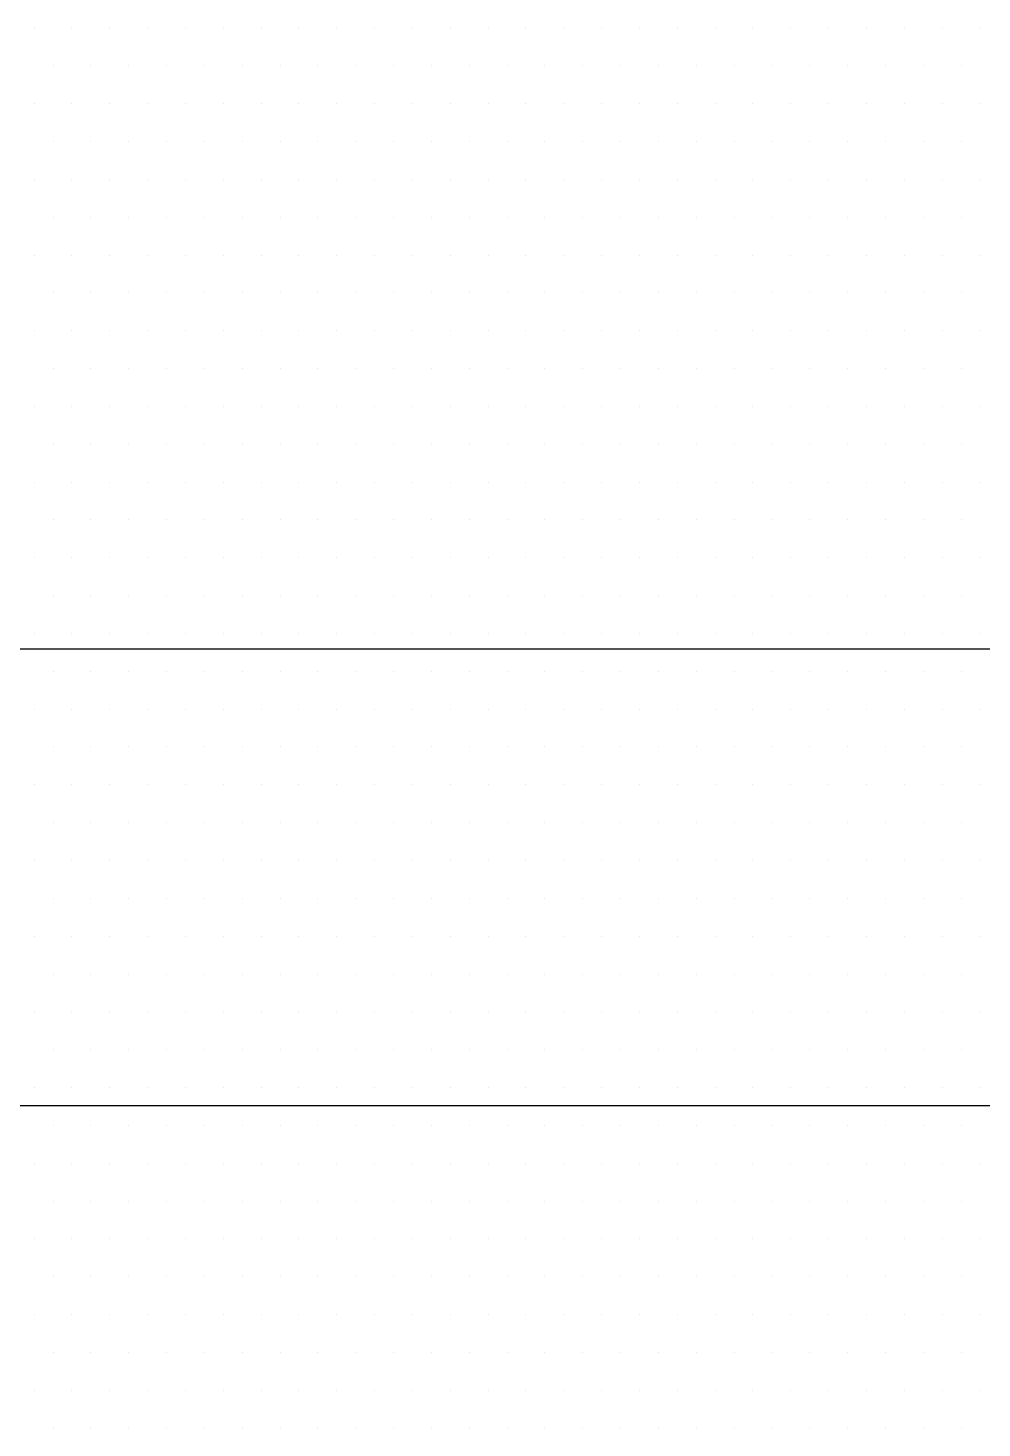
# Model space of a CAD drawing. Header units: millimetres. Extents: x 43168.9 to 43194.6, y -25545.1 to -25543.4.
# Drawn here: x 43180.0426 to 43180.1226, y -25544.1693 to -25544.0518 of the extents above; entities that cross this region are included whole.
import ezdxf

# ---------------------------------------------------------------- set-up
doc = ezdxf.new("R2010")
doc.units = ezdxf.units.MM
doc.header["$LTSCALE"] = 200
doc.linetypes.add('DASHDOT2', pattern=[0.5, 0.25, -0.125, 0, -0.125])
for name, color, linetype in [('aks_sgh', 5, 'DASHDOT2'), ('olcudis_sgh', 185, 'Continuous'), ('tarama-zemin_sgh', 197, 'Continuous')]:
    doc.layers.add(name, color=color, linetype=linetype)

msp = doc.modelspace()

# ---------------------------------------------------------------- linework, layer by layer
at = {"layer": 'aks_sgh'}
msp.add_line((43180.52688, -25544.10392), (43179.72488, -25544.10392), dxfattribs=at)
at = {"layer": 'olcudis_sgh'}
msp.add_line((43180.21113, -25544.14224), (43180.04063, -25544.14224), dxfattribs=at)
at = {"layer": 'tarama-zemin_sgh'}
for p, q in [((43180.0431, -25544.0518), (43180.0431, -25544.0518)), ((43180.04627, -25544.0518), (43180.04627, -25544.0518)), ((43180.04945, -25544.0518), (43180.04945, -25544.0518)), ((43180.05262, -25544.0518), (43180.05262, -25544.0518)), ((43180.0558, -25544.0518), (43180.0558, -25544.0518)), ((43180.05897, -25544.0518), (43180.05897, -25544.0518)), ((43180.06215, -25544.0518), (43180.06215, -25544.0518)), ((43180.06532, -25544.0518), (43180.06532, -25544.0518)), ((43180.0685, -25544.0518), (43180.0685, -25544.0518)), ((43180.07167, -25544.0518), (43180.07167, -25544.0518)), ((43180.07485, -25544.0518), (43180.07485, -25544.0518)), ((43180.07802, -25544.0518), (43180.07802, -25544.0518)), ((43180.0812, -25544.0518), (43180.0812, -25544.0518)), ((43180.08437, -25544.0518), (43180.08437, -25544.0518)), ((43180.08755, -25544.0518), (43180.08755, -25544.0518)), ((43180.09072, -25544.0518), (43180.09072, -25544.0518)), ((43180.0939, -25544.0518), (43180.0939, -25544.0518)), ((43180.09707, -25544.0518), (43180.09707, -25544.0518)), ((43180.10025, -25544.0518), (43180.10025, -25544.0518)), ((43180.10342, -25544.0518), (43180.10342, -25544.0518)), ((43180.1066, -25544.0518), (43180.1066, -25544.0518)), ((43180.10977, -25544.0518), (43180.10977, -25544.0518)), ((43180.11295, -25544.0518), (43180.11295, -25544.0518)), ((43180.11612, -25544.0518), (43180.11612, -25544.0518)), ((43180.1193, -25544.0518), (43180.1193, -25544.0518)), ((43180.12247, -25544.0518), (43180.12247, -25544.0518)), ((43180.04469, -25544.05498), (43180.04469, -25544.05498)), ((43180.04786, -25544.05498), (43180.04786, -25544.05498)), ((43180.05104, -25544.05498), (43180.05104, -25544.05498)), ((43180.05421, -25544.05498), (43180.05421, -25544.05498)), ((43180.05739, -25544.05498), (43180.05739, -25544.05498)), ((43180.06056, -25544.05498), (43180.06056, -25544.05498)), ((43180.06374, -25544.05498), (43180.06374, -25544.05498)), ((43180.06691, -25544.05498), (43180.06691, -25544.05498)), ((43180.07009, -25544.05498), (43180.07009, -25544.05498)), ((43180.07326, -25544.05498), (43180.07326, -25544.05498)), ((43180.07644, -25544.05498), (43180.07644, -25544.05498)), ((43180.07961, -25544.05498), (43180.07961, -25544.05498)), ((43180.08279, -25544.05498), (43180.08279, -25544.05498)), ((43180.08596, -25544.05498), (43180.08596, -25544.05498)), ((43180.08914, -25544.05498), (43180.08914, -25544.05498)), ((43180.09231, -25544.05498), (43180.09231, -25544.05498)), ((43180.09549, -25544.05498), (43180.09549, -25544.05498)), ((43180.09866, -25544.05498), (43180.09866, -25544.05498)), ((43180.10184, -25544.05498), (43180.10184, -25544.05498)), ((43180.10501, -25544.05498), (43180.10501, -25544.05498)), ((43180.10819, -25544.05498), (43180.10819, -25544.05498)), ((43180.11136, -25544.05498), (43180.11136, -25544.05498)), ((43180.11454, -25544.05498), (43180.11454, -25544.05498)), ((43180.11771, -25544.05498), (43180.11771, -25544.05498)), ((43180.12089, -25544.05498), (43180.12089, -25544.05498)), ((43180.0431, -25544.05815), (43180.0431, -25544.05815)), ((43180.04627, -25544.05815), (43180.04627, -25544.05815)), ((43180.04945, -25544.05815), (43180.04945, -25544.05815)), ((43180.05262, -25544.05815), (43180.05262, -25544.05815)), ((43180.0558, -25544.05815), (43180.0558, -25544.05815)), ((43180.05897, -25544.05815), (43180.05897, -25544.05815)), ((43180.06215, -25544.05815), (43180.06215, -25544.05815)), ((43180.06532, -25544.05815), (43180.06532, -25544.05815)), ((43180.0685, -25544.05815), (43180.0685, -25544.05815)), ((43180.07167, -25544.05815), (43180.07167, -25544.05815)), ((43180.07485, -25544.05815), (43180.07485, -25544.05815)), ((43180.07802, -25544.05815), (43180.07802, -25544.05815)), ((43180.0812, -25544.05815), (43180.0812, -25544.05815)), ((43180.08437, -25544.05815), (43180.08437, -25544.05815)), ((43180.08755, -25544.05815), (43180.08755, -25544.05815)), ((43180.09072, -25544.05815), (43180.09072, -25544.05815)), ((43180.0939, -25544.05815), (43180.0939, -25544.05815)), ((43180.09707, -25544.05815), (43180.09707, -25544.05815)), ((43180.10025, -25544.05815), (43180.10025, -25544.05815)), ((43180.10342, -25544.05815), (43180.10342, -25544.05815)), ((43180.1066, -25544.05815), (43180.1066, -25544.05815)), ((43180.10977, -25544.05815), (43180.10977, -25544.05815)), ((43180.11295, -25544.05815), (43180.11295, -25544.05815)), ((43180.11612, -25544.05815), (43180.11612, -25544.05815)), ((43180.1193, -25544.05815), (43180.1193, -25544.05815)), ((43180.12247, -25544.05815), (43180.12247, -25544.05815)), ((43180.04469, -25544.06133), (43180.04469, -25544.06133)), ((43180.04786, -25544.06133), (43180.04786, -25544.06133)), ((43180.05104, -25544.06133), (43180.05104, -25544.06133)), ((43180.05421, -25544.06133), (43180.05421, -25544.06133)), ((43180.05739, -25544.06133), (43180.05739, -25544.06133)), ((43180.06056, -25544.06133), (43180.06056, -25544.06133)), ((43180.06374, -25544.06133), (43180.06374, -25544.06133)), ((43180.06691, -25544.06133), (43180.06691, -25544.06133)), ((43180.07009, -25544.06133), (43180.07009, -25544.06133)), ((43180.07326, -25544.06133), (43180.07326, -25544.06133)), ((43180.07644, -25544.06133), (43180.07644, -25544.06133)), ((43180.07961, -25544.06133), (43180.07961, -25544.06133)), ((43180.08279, -25544.06133), (43180.08279, -25544.06133)), ((43180.08596, -25544.06133), (43180.08596, -25544.06133)), ((43180.08914, -25544.06133), (43180.08914, -25544.06133)), ((43180.09231, -25544.06133), (43180.09231, -25544.06133)), ((43180.09549, -25544.06133), (43180.09549, -25544.06133)), ((43180.09866, -25544.06133), (43180.09866, -25544.06133)), ((43180.10184, -25544.06133), (43180.10184, -25544.06133)), ((43180.10501, -25544.06133), (43180.10501, -25544.06133)), ((43180.10819, -25544.06133), (43180.10819, -25544.06133)), ((43180.11136, -25544.06133), (43180.11136, -25544.06133)), ((43180.11454, -25544.06133), (43180.11454, -25544.06133)), ((43180.11771, -25544.06133), (43180.11771, -25544.06133)), ((43180.12089, -25544.06133), (43180.12089, -25544.06133)), ((43180.0431, -25544.0645), (43180.0431, -25544.0645)), ((43180.04627, -25544.0645), (43180.04627, -25544.0645)), ((43180.04945, -25544.0645), (43180.04945, -25544.0645)), ((43180.05262, -25544.0645), (43180.05262, -25544.0645)), ((43180.0558, -25544.0645), (43180.0558, -25544.0645)), ((43180.05897, -25544.0645), (43180.05897, -25544.0645)), ((43180.06215, -25544.0645), (43180.06215, -25544.0645)), ((43180.06532, -25544.0645), (43180.06532, -25544.0645)), ((43180.0685, -25544.0645), (43180.0685, -25544.0645)), ((43180.07167, -25544.0645), (43180.07167, -25544.0645)), ((43180.07485, -25544.0645), (43180.07485, -25544.0645)), ((43180.07802, -25544.0645), (43180.07802, -25544.0645)), ((43180.0812, -25544.0645), (43180.0812, -25544.0645)), ((43180.08437, -25544.0645), (43180.08437, -25544.0645)), ((43180.08755, -25544.0645), (43180.08755, -25544.0645)), ((43180.09072, -25544.0645), (43180.09072, -25544.0645)), ((43180.0939, -25544.0645), (43180.0939, -25544.0645)), ((43180.09707, -25544.0645), (43180.09707, -25544.0645)), ((43180.10025, -25544.0645), (43180.10025, -25544.0645)), ((43180.10342, -25544.0645), (43180.10342, -25544.0645)), ((43180.1066, -25544.0645), (43180.1066, -25544.0645)), ((43180.10977, -25544.0645), (43180.10977, -25544.0645)), ((43180.11295, -25544.0645), (43180.11295, -25544.0645)), ((43180.11612, -25544.0645), (43180.11612, -25544.0645)), ((43180.1193, -25544.0645), (43180.1193, -25544.0645)), ((43180.12247, -25544.0645), (43180.12247, -25544.0645)), ((43180.04469, -25544.06768), (43180.04469, -25544.06768)), ((43180.04786, -25544.06768), (43180.04786, -25544.06768)), ((43180.05104, -25544.06768), (43180.05104, -25544.06768)), ((43180.05421, -25544.06768), (43180.05421, -25544.06768)), ((43180.05739, -25544.06768), (43180.05739, -25544.06768)), ((43180.06056, -25544.06768), (43180.06056, -25544.06768)), ((43180.06374, -25544.06768), (43180.06374, -25544.06768)), ((43180.06691, -25544.06768), (43180.06691, -25544.06768)), ((43180.07009, -25544.06768), (43180.07009, -25544.06768)), ((43180.07326, -25544.06768), (43180.07326, -25544.06768)), ((43180.07644, -25544.06768), (43180.07644, -25544.06768)), ((43180.07961, -25544.06768), (43180.07961, -25544.06768)), ((43180.08279, -25544.06768), (43180.08279, -25544.06768)), ((43180.08596, -25544.06768), (43180.08596, -25544.06768)), ((43180.08914, -25544.06768), (43180.08914, -25544.06768)), ((43180.09231, -25544.06768), (43180.09231, -25544.06768)), ((43180.09549, -25544.06768), (43180.09549, -25544.06768)), ((43180.09866, -25544.06768), (43180.09866, -25544.06768)), ((43180.10184, -25544.06768), (43180.10184, -25544.06768)), ((43180.10501, -25544.06768), (43180.10501, -25544.06768)), ((43180.10819, -25544.06768), (43180.10819, -25544.06768)), ((43180.11136, -25544.06768), (43180.11136, -25544.06768)), ((43180.11454, -25544.06768), (43180.11454, -25544.06768)), ((43180.11771, -25544.06768), (43180.11771, -25544.06768)), ((43180.12089, -25544.06768), (43180.12089, -25544.06768)), ((43180.0431, -25544.07085), (43180.0431, -25544.07085)), ((43180.04627, -25544.07085), (43180.04627, -25544.07085)), ((43180.04945, -25544.07085), (43180.04945, -25544.07085)), ((43180.05262, -25544.07085), (43180.05262, -25544.07085)), ((43180.0558, -25544.07085), (43180.0558, -25544.07085)), ((43180.05897, -25544.07085), (43180.05897, -25544.07085)), ((43180.06215, -25544.07085), (43180.06215, -25544.07085)), ((43180.06532, -25544.07085), (43180.06532, -25544.07085)), ((43180.0685, -25544.07085), (43180.0685, -25544.07085)), ((43180.07167, -25544.07085), (43180.07167, -25544.07085)), ((43180.07485, -25544.07085), (43180.07485, -25544.07085)), ((43180.07802, -25544.07085), (43180.07802, -25544.07085)), ((43180.0812, -25544.07085), (43180.0812, -25544.07085)), ((43180.08437, -25544.07085), (43180.08437, -25544.07085)), ((43180.08755, -25544.07085), (43180.08755, -25544.07085)), ((43180.09072, -25544.07085), (43180.09072, -25544.07085)), ((43180.0939, -25544.07085), (43180.0939, -25544.07085)), ((43180.09707, -25544.07085), (43180.09707, -25544.07085)), ((43180.10025, -25544.07085), (43180.10025, -25544.07085)), ((43180.10342, -25544.07085), (43180.10342, -25544.07085)), ((43180.1066, -25544.07085), (43180.1066, -25544.07085)), ((43180.10977, -25544.07085), (43180.10977, -25544.07085)), ((43180.11295, -25544.07085), (43180.11295, -25544.07085)), ((43180.11612, -25544.07085), (43180.11612, -25544.07085)), ((43180.1193, -25544.07085), (43180.1193, -25544.07085)), ((43180.12247, -25544.07085), (43180.12247, -25544.07085)), ((43180.04469, -25544.07403), (43180.04469, -25544.07403)), ((43180.04786, -25544.07403), (43180.04786, -25544.07403)), ((43180.05104, -25544.07403), (43180.05104, -25544.07403)), ((43180.05421, -25544.07403), (43180.05421, -25544.07403)), ((43180.05739, -25544.07403), (43180.05739, -25544.07403)), ((43180.06056, -25544.07403), (43180.06056, -25544.07403)), ((43180.06374, -25544.07403), (43180.06374, -25544.07403)), ((43180.06691, -25544.07403), (43180.06691, -25544.07403)), ((43180.07009, -25544.07403), (43180.07009, -25544.07403)), ((43180.07326, -25544.07403), (43180.07326, -25544.07403)), ((43180.07644, -25544.07403), (43180.07644, -25544.07403)), ((43180.07961, -25544.07403), (43180.07961, -25544.07403)), ((43180.08279, -25544.07403), (43180.08279, -25544.07403)), ((43180.08596, -25544.07403), (43180.08596, -25544.07403)), ((43180.08914, -25544.07403), (43180.08914, -25544.07403)), ((43180.09231, -25544.07403), (43180.09231, -25544.07403)), ((43180.09549, -25544.07403), (43180.09549, -25544.07403)), ((43180.09866, -25544.07403), (43180.09866, -25544.07403)), ((43180.10184, -25544.07403), (43180.10184, -25544.07403)), ((43180.10501, -25544.07403), (43180.10501, -25544.07403)), ((43180.10819, -25544.07403), (43180.10819, -25544.07403)), ((43180.11136, -25544.07403), (43180.11136, -25544.07403)), ((43180.11454, -25544.07403), (43180.11454, -25544.07403)), ((43180.11771, -25544.07403), (43180.11771, -25544.07403)), ((43180.12089, -25544.07403), (43180.12089, -25544.07403)), ((43180.0431, -25544.0772), (43180.0431, -25544.0772)), ((43180.04627, -25544.0772), (43180.04627, -25544.0772)), ((43180.04945, -25544.0772), (43180.04945, -25544.0772)), ((43180.05262, -25544.0772), (43180.05262, -25544.0772)), ((43180.0558, -25544.0772), (43180.0558, -25544.0772)), ((43180.05897, -25544.0772), (43180.05897, -25544.0772)), ((43180.06215, -25544.0772), (43180.06215, -25544.0772)), ((43180.06532, -25544.0772), (43180.06532, -25544.0772)), ((43180.0685, -25544.0772), (43180.0685, -25544.0772)), ((43180.07167, -25544.0772), (43180.07167, -25544.0772)), ((43180.07485, -25544.0772), (43180.07485, -25544.0772)), ((43180.07802, -25544.0772), (43180.07802, -25544.0772)), ((43180.0812, -25544.0772), (43180.0812, -25544.0772)), ((43180.08437, -25544.0772), (43180.08437, -25544.0772)), ((43180.08755, -25544.0772), (43180.08755, -25544.0772)), ((43180.09072, -25544.0772), (43180.09072, -25544.0772)), ((43180.0939, -25544.0772), (43180.0939, -25544.0772)), ((43180.09707, -25544.0772), (43180.09707, -25544.0772)), ((43180.10025, -25544.0772), (43180.10025, -25544.0772)), ((43180.10342, -25544.0772), (43180.10342, -25544.0772)), ((43180.1066, -25544.0772), (43180.1066, -25544.0772)), ((43180.10977, -25544.0772), (43180.10977, -25544.0772)), ((43180.11295, -25544.0772), (43180.11295, -25544.0772)), ((43180.11612, -25544.0772), (43180.11612, -25544.0772)), ((43180.1193, -25544.0772), (43180.1193, -25544.0772)), ((43180.12247, -25544.0772), (43180.12247, -25544.0772)), ((43180.04469, -25544.08038), (43180.04469, -25544.08038)), ((43180.04786, -25544.08038), (43180.04786, -25544.08038)), ((43180.05104, -25544.08038), (43180.05104, -25544.08038)), ((43180.05421, -25544.08038), (43180.05421, -25544.08038)), ((43180.05739, -25544.08038), (43180.05739, -25544.08038)), ((43180.06056, -25544.08038), (43180.06056, -25544.08038)), ((43180.06374, -25544.08038), (43180.06374, -25544.08038)), ((43180.06691, -25544.08038), (43180.06691, -25544.08038)), ((43180.07009, -25544.08038), (43180.07009, -25544.08038)), ((43180.07326, -25544.08038), (43180.07326, -25544.08038)), ((43180.07644, -25544.08038), (43180.07644, -25544.08038)), ((43180.07961, -25544.08038), (43180.07961, -25544.08038)), ((43180.08279, -25544.08038), (43180.08279, -25544.08038)), ((43180.08596, -25544.08038), (43180.08596, -25544.08038)), ((43180.08914, -25544.08038), (43180.08914, -25544.08038)), ((43180.09231, -25544.08038), (43180.09231, -25544.08038)), ((43180.09549, -25544.08038), (43180.09549, -25544.08038)), ((43180.09866, -25544.08038), (43180.09866, -25544.08038)), ((43180.10184, -25544.08038), (43180.10184, -25544.08038)), ((43180.10501, -25544.08038), (43180.10501, -25544.08038)), ((43180.10819, -25544.08038), (43180.10819, -25544.08038)), ((43180.11136, -25544.08038), (43180.11136, -25544.08038)), ((43180.11454, -25544.08038), (43180.11454, -25544.08038)), ((43180.11771, -25544.08038), (43180.11771, -25544.08038)), ((43180.12089, -25544.08038), (43180.12089, -25544.08038)), ((43180.0431, -25544.08355), (43180.0431, -25544.08355)), ((43180.04627, -25544.08355), (43180.04627, -25544.08355)), ((43180.04945, -25544.08355), (43180.04945, -25544.08355)), ((43180.05262, -25544.08355), (43180.05262, -25544.08355)), ((43180.0558, -25544.08355), (43180.0558, -25544.08355)), ((43180.05897, -25544.08355), (43180.05897, -25544.08355)), ((43180.06215, -25544.08355), (43180.06215, -25544.08355)), ((43180.06532, -25544.08355), (43180.06532, -25544.08355)), ((43180.0685, -25544.08355), (43180.0685, -25544.08355)), ((43180.07167, -25544.08355), (43180.07167, -25544.08355)), ((43180.07485, -25544.08355), (43180.07485, -25544.08355)), ((43180.07802, -25544.08355), (43180.07802, -25544.08355)), ((43180.0812, -25544.08355), (43180.0812, -25544.08355)), ((43180.08437, -25544.08355), (43180.08437, -25544.08355)), ((43180.08755, -25544.08355), (43180.08755, -25544.08355)), ((43180.09072, -25544.08355), (43180.09072, -25544.08355)), ((43180.0939, -25544.08355), (43180.0939, -25544.08355)), ((43180.09707, -25544.08355), (43180.09707, -25544.08355)), ((43180.10025, -25544.08355), (43180.10025, -25544.08355)), ((43180.10342, -25544.08355), (43180.10342, -25544.08355)), ((43180.1066, -25544.08355), (43180.1066, -25544.08355)), ((43180.10977, -25544.08355), (43180.10977, -25544.08355)), ((43180.11295, -25544.08355), (43180.11295, -25544.08355)), ((43180.11612, -25544.08355), (43180.11612, -25544.08355)), ((43180.1193, -25544.08355), (43180.1193, -25544.08355)), ((43180.12247, -25544.08355), (43180.12247, -25544.08355)), ((43180.04469, -25544.08673), (43180.04469, -25544.08673)), ((43180.04786, -25544.08673), (43180.04786, -25544.08673)), ((43180.05104, -25544.08673), (43180.05104, -25544.08673)), ((43180.05421, -25544.08673), (43180.05421, -25544.08673)), ((43180.05739, -25544.08673), (43180.05739, -25544.08673)), ((43180.06056, -25544.08673), (43180.06056, -25544.08673)), ((43180.06374, -25544.08673), (43180.06374, -25544.08673)), ((43180.06691, -25544.08673), (43180.06691, -25544.08673)), ((43180.07009, -25544.08673), (43180.07009, -25544.08673)), ((43180.07326, -25544.08673), (43180.07326, -25544.08673)), ((43180.07644, -25544.08673), (43180.07644, -25544.08673)), ((43180.07961, -25544.08673), (43180.07961, -25544.08673)), ((43180.08279, -25544.08673), (43180.08279, -25544.08673)), ((43180.08596, -25544.08673), (43180.08596, -25544.08673)), ((43180.08914, -25544.08673), (43180.08914, -25544.08673)), ((43180.09231, -25544.08673), (43180.09231, -25544.08673)), ((43180.09549, -25544.08673), (43180.09549, -25544.08673)), ((43180.09866, -25544.08673), (43180.09866, -25544.08673)), ((43180.10184, -25544.08673), (43180.10184, -25544.08673)), ((43180.10501, -25544.08673), (43180.10501, -25544.08673)), ((43180.10819, -25544.08673), (43180.10819, -25544.08673)), ((43180.11136, -25544.08673), (43180.11136, -25544.08673)), ((43180.11454, -25544.08673), (43180.11454, -25544.08673)), ((43180.11771, -25544.08673), (43180.11771, -25544.08673)), ((43180.12089, -25544.08673), (43180.12089, -25544.08673)), ((43180.0431, -25544.0899), (43180.0431, -25544.0899)), ((43180.04627, -25544.0899), (43180.04627, -25544.0899)), ((43180.04945, -25544.0899), (43180.04945, -25544.0899)), ((43180.05262, -25544.0899), (43180.05262, -25544.0899)), ((43180.0558, -25544.0899), (43180.0558, -25544.0899)), ((43180.05897, -25544.0899), (43180.05897, -25544.0899)), ((43180.06215, -25544.0899), (43180.06215, -25544.0899)), ((43180.06532, -25544.0899), (43180.06532, -25544.0899)), ((43180.0685, -25544.0899), (43180.0685, -25544.0899)), ((43180.07167, -25544.0899), (43180.07167, -25544.0899)), ((43180.07485, -25544.0899), (43180.07485, -25544.0899)), ((43180.07802, -25544.0899), (43180.07802, -25544.0899)), ((43180.0812, -25544.0899), (43180.0812, -25544.0899)), ((43180.08437, -25544.0899), (43180.08437, -25544.0899)), ((43180.08755, -25544.0899), (43180.08755, -25544.0899)), ((43180.09072, -25544.0899), (43180.09072, -25544.0899)), ((43180.0939, -25544.0899), (43180.0939, -25544.0899)), ((43180.09707, -25544.0899), (43180.09707, -25544.0899)), ((43180.10025, -25544.0899), (43180.10025, -25544.0899)), ((43180.10342, -25544.0899), (43180.10342, -25544.0899)), ((43180.1066, -25544.0899), (43180.1066, -25544.0899)), ((43180.10977, -25544.0899), (43180.10977, -25544.0899)), ((43180.11295, -25544.0899), (43180.11295, -25544.0899)), ((43180.11612, -25544.0899), (43180.11612, -25544.0899)), ((43180.1193, -25544.0899), (43180.1193, -25544.0899)), ((43180.12247, -25544.0899), (43180.12247, -25544.0899)), ((43180.04469, -25544.09308), (43180.04469, -25544.09308)), ((43180.04786, -25544.09308), (43180.04786, -25544.09308)), ((43180.05104, -25544.09308), (43180.05104, -25544.09308)), ((43180.05421, -25544.09308), (43180.05421, -25544.09308)), ((43180.05739, -25544.09308), (43180.05739, -25544.09308)), ((43180.06056, -25544.09308), (43180.06056, -25544.09308)), ((43180.06374, -25544.09308), (43180.06374, -25544.09308)), ((43180.06691, -25544.09308), (43180.06691, -25544.09308)), ((43180.07009, -25544.09308), (43180.07009, -25544.09308)), ((43180.07326, -25544.09308), (43180.07326, -25544.09308)), ((43180.07644, -25544.09308), (43180.07644, -25544.09308)), ((43180.07961, -25544.09308), (43180.07961, -25544.09308)), ((43180.08279, -25544.09308), (43180.08279, -25544.09308)), ((43180.08596, -25544.09308), (43180.08596, -25544.09308)), ((43180.08914, -25544.09308), (43180.08914, -25544.09308)), ((43180.09231, -25544.09308), (43180.09231, -25544.09308)), ((43180.09549, -25544.09308), (43180.09549, -25544.09308)), ((43180.09866, -25544.09308), (43180.09866, -25544.09308)), ((43180.10184, -25544.09308), (43180.10184, -25544.09308)), ((43180.10501, -25544.09308), (43180.10501, -25544.09308)), ((43180.10819, -25544.09308), (43180.10819, -25544.09308)), ((43180.11136, -25544.09308), (43180.11136, -25544.09308)), ((43180.11454, -25544.09308), (43180.11454, -25544.09308)), ((43180.11771, -25544.09308), (43180.11771, -25544.09308)), ((43180.12089, -25544.09308), (43180.12089, -25544.09308)), ((43180.0431, -25544.09625), (43180.0431, -25544.09625)), ((43180.04627, -25544.09625), (43180.04627, -25544.09625)), ((43180.04945, -25544.09625), (43180.04945, -25544.09625)), ((43180.05262, -25544.09625), (43180.05262, -25544.09625)), ((43180.0558, -25544.09625), (43180.0558, -25544.09625)), ((43180.05897, -25544.09625), (43180.05897, -25544.09625)), ((43180.06215, -25544.09625), (43180.06215, -25544.09625)), ((43180.06532, -25544.09625), (43180.06532, -25544.09625)), ((43180.0685, -25544.09625), (43180.0685, -25544.09625)), ((43180.07167, -25544.09625), (43180.07167, -25544.09625)), ((43180.07485, -25544.09625), (43180.07485, -25544.09625)), ((43180.07802, -25544.09625), (43180.07802, -25544.09625)), ((43180.0812, -25544.09625), (43180.0812, -25544.09625)), ((43180.08437, -25544.09625), (43180.08437, -25544.09625)), ((43180.08755, -25544.09625), (43180.08755, -25544.09625)), ((43180.09072, -25544.09625), (43180.09072, -25544.09625)), ((43180.0939, -25544.09625), (43180.0939, -25544.09625)), ((43180.09707, -25544.09625), (43180.09707, -25544.09625)), ((43180.10025, -25544.09625), (43180.10025, -25544.09625)), ((43180.10342, -25544.09625), (43180.10342, -25544.09625)), ((43180.1066, -25544.09625), (43180.1066, -25544.09625)), ((43180.10977, -25544.09625), (43180.10977, -25544.09625)), ((43180.11295, -25544.09625), (43180.11295, -25544.09625)), ((43180.11612, -25544.09625), (43180.11612, -25544.09625)), ((43180.1193, -25544.09625), (43180.1193, -25544.09625)), ((43180.12247, -25544.09625), (43180.12247, -25544.09625)), ((43180.04469, -25544.09943), (43180.04469, -25544.09943)), ((43180.04786, -25544.09943), (43180.04786, -25544.09943)), ((43180.05104, -25544.09943), (43180.05104, -25544.09943)), ((43180.05421, -25544.09943), (43180.05421, -25544.09943)), ((43180.05739, -25544.09943), (43180.05739, -25544.09943)), ((43180.06056, -25544.09943), (43180.06056, -25544.09943)), ((43180.06374, -25544.09943), (43180.06374, -25544.09943)), ((43180.06691, -25544.09943), (43180.06691, -25544.09943)), ((43180.07009, -25544.09943), (43180.07009, -25544.09943)), ((43180.07326, -25544.09943), (43180.07326, -25544.09943)), ((43180.07644, -25544.09943), (43180.07644, -25544.09943)), ((43180.07961, -25544.09943), (43180.07961, -25544.09943)), ((43180.08279, -25544.09943), (43180.08279, -25544.09943)), ((43180.08596, -25544.09943), (43180.08596, -25544.09943)), ((43180.08914, -25544.09943), (43180.08914, -25544.09943)), ((43180.09231, -25544.09943), (43180.09231, -25544.09943)), ((43180.09549, -25544.09943), (43180.09549, -25544.09943)), ((43180.09866, -25544.09943), (43180.09866, -25544.09943)), ((43180.10184, -25544.09943), (43180.10184, -25544.09943)), ((43180.10501, -25544.09943), (43180.10501, -25544.09943)), ((43180.10819, -25544.09943), (43180.10819, -25544.09943)), ((43180.11136, -25544.09943), (43180.11136, -25544.09943)), ((43180.11454, -25544.09943), (43180.11454, -25544.09943)), ((43180.11771, -25544.09943), (43180.11771, -25544.09943)), ((43180.12089, -25544.09943), (43180.12089, -25544.09943)), ((43180.0431, -25544.1026), (43180.0431, -25544.1026)), ((43180.04627, -25544.1026), (43180.04627, -25544.1026)), ((43180.04945, -25544.1026), (43180.04945, -25544.1026)), ((43180.05262, -25544.1026), (43180.05262, -25544.1026)), ((43180.0558, -25544.1026), (43180.0558, -25544.1026)), ((43180.05897, -25544.1026), (43180.05897, -25544.1026)), ((43180.06215, -25544.1026), (43180.06215, -25544.1026)), ((43180.06532, -25544.1026), (43180.06532, -25544.1026)), ((43180.0685, -25544.1026), (43180.0685, -25544.1026)), ((43180.07167, -25544.1026), (43180.07167, -25544.1026)), ((43180.07485, -25544.1026), (43180.07485, -25544.1026)), ((43180.07802, -25544.1026), (43180.07802, -25544.1026)), ((43180.0812, -25544.1026), (43180.0812, -25544.1026)), ((43180.08437, -25544.1026), (43180.08437, -25544.1026)), ((43180.08755, -25544.1026), (43180.08755, -25544.1026)), ((43180.09072, -25544.1026), (43180.09072, -25544.1026)), ((43180.0939, -25544.1026), (43180.0939, -25544.1026)), ((43180.09707, -25544.1026), (43180.09707, -25544.1026)), ((43180.10025, -25544.1026), (43180.10025, -25544.1026)), ((43180.10342, -25544.1026), (43180.10342, -25544.1026)), ((43180.1066, -25544.1026), (43180.1066, -25544.1026)), ((43180.10977, -25544.1026), (43180.10977, -25544.1026)), ((43180.11295, -25544.1026), (43180.11295, -25544.1026)), ((43180.11612, -25544.1026), (43180.11612, -25544.1026)), ((43180.1193, -25544.1026), (43180.1193, -25544.1026)), ((43180.12247, -25544.1026), (43180.12247, -25544.1026)), ((43180.04469, -25544.10578), (43180.04469, -25544.10578)), ((43180.04786, -25544.10578), (43180.04786, -25544.10578)), ((43180.05104, -25544.10578), (43180.05104, -25544.10578)), ((43180.05421, -25544.10578), (43180.05421, -25544.10578)), ((43180.05739, -25544.10578), (43180.05739, -25544.10578)), ((43180.06056, -25544.10578), (43180.06056, -25544.10578)), ((43180.06374, -25544.10578), (43180.06374, -25544.10578)), ((43180.06691, -25544.10578), (43180.06691, -25544.10578)), ((43180.07009, -25544.10578), (43180.07009, -25544.10578)), ((43180.07326, -25544.10578), (43180.07326, -25544.10578)), ((43180.07644, -25544.10578), (43180.07644, -25544.10578)), ((43180.07961, -25544.10578), (43180.07961, -25544.10578)), ((43180.08279, -25544.10578), (43180.08279, -25544.10578)), ((43180.08596, -25544.10578), (43180.08596, -25544.10578)), ((43180.08914, -25544.10578), (43180.08914, -25544.10578)), ((43180.09231, -25544.10578), (43180.09231, -25544.10578)), ((43180.09549, -25544.10578), (43180.09549, -25544.10578)), ((43180.09866, -25544.10578), (43180.09866, -25544.10578)), ((43180.10184, -25544.10578), (43180.10184, -25544.10578)), ((43180.10501, -25544.10578), (43180.10501, -25544.10578)), ((43180.10819, -25544.10578), (43180.10819, -25544.10578)), ((43180.11136, -25544.10578), (43180.11136, -25544.10578)), ((43180.11454, -25544.10578), (43180.11454, -25544.10578)), ((43180.11771, -25544.10578), (43180.11771, -25544.10578)), ((43180.12089, -25544.10578), (43180.12089, -25544.10578)), ((43180.0431, -25544.10895), (43180.0431, -25544.10895)), ((43180.04627, -25544.10895), (43180.04627, -25544.10895)), ((43180.04945, -25544.10895), (43180.04945, -25544.10895)), ((43180.05262, -25544.10895), (43180.05262, -25544.10895)), ((43180.0558, -25544.10895), (43180.0558, -25544.10895)), ((43180.05897, -25544.10895), (43180.05897, -25544.10895)), ((43180.06215, -25544.10895), (43180.06215, -25544.10895)), ((43180.06532, -25544.10895), (43180.06532, -25544.10895)), ((43180.0685, -25544.10895), (43180.0685, -25544.10895)), ((43180.07167, -25544.10895), (43180.07167, -25544.10895)), ((43180.07485, -25544.10895), (43180.07485, -25544.10895)), ((43180.07802, -25544.10895), (43180.07802, -25544.10895)), ((43180.0812, -25544.10895), (43180.0812, -25544.10895)), ((43180.08437, -25544.10895), (43180.08437, -25544.10895)), ((43180.08755, -25544.10895), (43180.08755, -25544.10895)), ((43180.09072, -25544.10895), (43180.09072, -25544.10895)), ((43180.0939, -25544.10895), (43180.0939, -25544.10895)), ((43180.09707, -25544.10895), (43180.09707, -25544.10895)), ((43180.10025, -25544.10895), (43180.10025, -25544.10895)), ((43180.10342, -25544.10895), (43180.10342, -25544.10895)), ((43180.1066, -25544.10895), (43180.1066, -25544.10895)), ((43180.10977, -25544.10895), (43180.10977, -25544.10895)), ((43180.11295, -25544.10895), (43180.11295, -25544.10895)), ((43180.11612, -25544.10895), (43180.11612, -25544.10895)), ((43180.1193, -25544.10895), (43180.1193, -25544.10895)), ((43180.12247, -25544.10895), (43180.12247, -25544.10895)), ((43180.04469, -25544.11213), (43180.04469, -25544.11213)), ((43180.04786, -25544.11213), (43180.04786, -25544.11213)), ((43180.05104, -25544.11213), (43180.05104, -25544.11213)), ((43180.05421, -25544.11213), (43180.05421, -25544.11213)), ((43180.05739, -25544.11213), (43180.05739, -25544.11213)), ((43180.06056, -25544.11213), (43180.06056, -25544.11213)), ((43180.06374, -25544.11213), (43180.06374, -25544.11213)), ((43180.06691, -25544.11213), (43180.06691, -25544.11213)), ((43180.07009, -25544.11213), (43180.07009, -25544.11213)), ((43180.07326, -25544.11213), (43180.07326, -25544.11213)), ((43180.07644, -25544.11213), (43180.07644, -25544.11213)), ((43180.07961, -25544.11213), (43180.07961, -25544.11213)), ((43180.08279, -25544.11213), (43180.08279, -25544.11213)), ((43180.08596, -25544.11213), (43180.08596, -25544.11213)), ((43180.08914, -25544.11213), (43180.08914, -25544.11213)), ((43180.09231, -25544.11213), (43180.09231, -25544.11213)), ((43180.09549, -25544.11213), (43180.09549, -25544.11213)), ((43180.09866, -25544.11213), (43180.09866, -25544.11213)), ((43180.10184, -25544.11213), (43180.10184, -25544.11213)), ((43180.10501, -25544.11213), (43180.10501, -25544.11213)), ((43180.10819, -25544.11213), (43180.10819, -25544.11213)), ((43180.11136, -25544.11213), (43180.11136, -25544.11213)), ((43180.11454, -25544.11213), (43180.11454, -25544.11213)), ((43180.11771, -25544.11213), (43180.11771, -25544.11213)), ((43180.12089, -25544.11213), (43180.12089, -25544.11213)), ((43180.0431, -25544.1153), (43180.0431, -25544.1153)), ((43180.04627, -25544.1153), (43180.04627, -25544.1153)), ((43180.04945, -25544.1153), (43180.04945, -25544.1153)), ((43180.05262, -25544.1153), (43180.05262, -25544.1153)), ((43180.0558, -25544.1153), (43180.0558, -25544.1153)), ((43180.05897, -25544.1153), (43180.05897, -25544.1153)), ((43180.06215, -25544.1153), (43180.06215, -25544.1153)), ((43180.06532, -25544.1153), (43180.06532, -25544.1153)), ((43180.0685, -25544.1153), (43180.0685, -25544.1153)), ((43180.07167, -25544.1153), (43180.07167, -25544.1153)), ((43180.07485, -25544.1153), (43180.07485, -25544.1153)), ((43180.07802, -25544.1153), (43180.07802, -25544.1153)), ((43180.0812, -25544.1153), (43180.0812, -25544.1153)), ((43180.08437, -25544.1153), (43180.08437, -25544.1153)), ((43180.08755, -25544.1153), (43180.08755, -25544.1153)), ((43180.09072, -25544.1153), (43180.09072, -25544.1153)), ((43180.0939, -25544.1153), (43180.0939, -25544.1153)), ((43180.09707, -25544.1153), (43180.09707, -25544.1153)), ((43180.10025, -25544.1153), (43180.10025, -25544.1153)), ((43180.10342, -25544.1153), (43180.10342, -25544.1153)), ((43180.1066, -25544.1153), (43180.1066, -25544.1153)), ((43180.10977, -25544.1153), (43180.10977, -25544.1153)), ((43180.11295, -25544.1153), (43180.11295, -25544.1153)), ((43180.11612, -25544.1153), (43180.11612, -25544.1153)), ((43180.1193, -25544.1153), (43180.1193, -25544.1153)), ((43180.12247, -25544.1153), (43180.12247, -25544.1153)), ((43180.04469, -25544.11848), (43180.04469, -25544.11848)), ((43180.04786, -25544.11848), (43180.04786, -25544.11848)), ((43180.05104, -25544.11848), (43180.05104, -25544.11848)), ((43180.05421, -25544.11848), (43180.05421, -25544.11848)), ((43180.05739, -25544.11848), (43180.05739, -25544.11848)), ((43180.06056, -25544.11848), (43180.06056, -25544.11848)), ((43180.06374, -25544.11848), (43180.06374, -25544.11848)), ((43180.06691, -25544.11848), (43180.06691, -25544.11848)), ((43180.07009, -25544.11848), (43180.07009, -25544.11848)), ((43180.07326, -25544.11848), (43180.07326, -25544.11848)), ((43180.07644, -25544.11848), (43180.07644, -25544.11848)), ((43180.07961, -25544.11848), (43180.07961, -25544.11848)), ((43180.08279, -25544.11848), (43180.08279, -25544.11848)), ((43180.08596, -25544.11848), (43180.08596, -25544.11848)), ((43180.08914, -25544.11848), (43180.08914, -25544.11848)), ((43180.09231, -25544.11848), (43180.09231, -25544.11848)), ((43180.09549, -25544.11848), (43180.09549, -25544.11848)), ((43180.09866, -25544.11848), (43180.09866, -25544.11848)), ((43180.10184, -25544.11848), (43180.10184, -25544.11848)), ((43180.10501, -25544.11848), (43180.10501, -25544.11848)), ((43180.10819, -25544.11848), (43180.10819, -25544.11848)), ((43180.11136, -25544.11848), (43180.11136, -25544.11848)), ((43180.11454, -25544.11848), (43180.11454, -25544.11848)), ((43180.11771, -25544.11848), (43180.11771, -25544.11848)), ((43180.12089, -25544.11848), (43180.12089, -25544.11848)), ((43180.0431, -25544.12165), (43180.0431, -25544.12165)), ((43180.04627, -25544.12165), (43180.04627, -25544.12165)), ((43180.04945, -25544.12165), (43180.04945, -25544.12165)), ((43180.05262, -25544.12165), (43180.05262, -25544.12165)), ((43180.0558, -25544.12165), (43180.0558, -25544.12165)), ((43180.05897, -25544.12165), (43180.05897, -25544.12165)), ((43180.06215, -25544.12165), (43180.06215, -25544.12165)), ((43180.06532, -25544.12165), (43180.06532, -25544.12165)), ((43180.0685, -25544.12165), (43180.0685, -25544.12165)), ((43180.07167, -25544.12165), (43180.07167, -25544.12165)), ((43180.07485, -25544.12165), (43180.07485, -25544.12165)), ((43180.07802, -25544.12165), (43180.07802, -25544.12165)), ((43180.0812, -25544.12165), (43180.0812, -25544.12165)), ((43180.08437, -25544.12165), (43180.08437, -25544.12165)), ((43180.08755, -25544.12165), (43180.08755, -25544.12165)), ((43180.09072, -25544.12165), (43180.09072, -25544.12165)), ((43180.0939, -25544.12165), (43180.0939, -25544.12165)), ((43180.09707, -25544.12165), (43180.09707, -25544.12165)), ((43180.10025, -25544.12165), (43180.10025, -25544.12165)), ((43180.10342, -25544.12165), (43180.10342, -25544.12165)), ((43180.1066, -25544.12165), (43180.1066, -25544.12165)), ((43180.10977, -25544.12165), (43180.10977, -25544.12165)), ((43180.11295, -25544.12165), (43180.11295, -25544.12165)), ((43180.11612, -25544.12165), (43180.11612, -25544.12165)), ((43180.1193, -25544.12165), (43180.1193, -25544.12165)), ((43180.12247, -25544.12165), (43180.12247, -25544.12165)), ((43180.04469, -25544.12483), (43180.04469, -25544.12483)), ((43180.04786, -25544.12483), (43180.04786, -25544.12483)), ((43180.05104, -25544.12483), (43180.05104, -25544.12483)), ((43180.05421, -25544.12483), (43180.05421, -25544.12483)), ((43180.05739, -25544.12483), (43180.05739, -25544.12483)), ((43180.06056, -25544.12483), (43180.06056, -25544.12483)), ((43180.06374, -25544.12483), (43180.06374, -25544.12483)), ((43180.06691, -25544.12483), (43180.06691, -25544.12483)), ((43180.07009, -25544.12483), (43180.07009, -25544.12483)), ((43180.07326, -25544.12483), (43180.07326, -25544.12483)), ((43180.07644, -25544.12483), (43180.07644, -25544.12483)), ((43180.07961, -25544.12483), (43180.07961, -25544.12483)), ((43180.08279, -25544.12483), (43180.08279, -25544.12483)), ((43180.08596, -25544.12483), (43180.08596, -25544.12483)), ((43180.08914, -25544.12483), (43180.08914, -25544.12483)), ((43180.09231, -25544.12483), (43180.09231, -25544.12483)), ((43180.09549, -25544.12483), (43180.09549, -25544.12483)), ((43180.09866, -25544.12483), (43180.09866, -25544.12483)), ((43180.10184, -25544.12483), (43180.10184, -25544.12483)), ((43180.10501, -25544.12483), (43180.10501, -25544.12483)), ((43180.10819, -25544.12483), (43180.10819, -25544.12483)), ((43180.11136, -25544.12483), (43180.11136, -25544.12483)), ((43180.11454, -25544.12483), (43180.11454, -25544.12483)), ((43180.11771, -25544.12483), (43180.11771, -25544.12483)), ((43180.12089, -25544.12483), (43180.12089, -25544.12483)), ((43180.0431, -25544.128), (43180.0431, -25544.128)), ((43180.04627, -25544.128), (43180.04627, -25544.128)), ((43180.04945, -25544.128), (43180.04945, -25544.128)), ((43180.05262, -25544.128), (43180.05262, -25544.128)), ((43180.0558, -25544.128), (43180.0558, -25544.128)), ((43180.05897, -25544.128), (43180.05897, -25544.128)), ((43180.06215, -25544.128), (43180.06215, -25544.128)), ((43180.06532, -25544.128), (43180.06532, -25544.128)), ((43180.0685, -25544.128), (43180.0685, -25544.128)), ((43180.07167, -25544.128), (43180.07167, -25544.128)), ((43180.07485, -25544.128), (43180.07485, -25544.128)), ((43180.07802, -25544.128), (43180.07802, -25544.128)), ((43180.0812, -25544.128), (43180.0812, -25544.128)), ((43180.08437, -25544.128), (43180.08437, -25544.128)), ((43180.08755, -25544.128), (43180.08755, -25544.128)), ((43180.09072, -25544.128), (43180.09072, -25544.128)), ((43180.0939, -25544.128), (43180.0939, -25544.128)), ((43180.09707, -25544.128), (43180.09707, -25544.128)), ((43180.10025, -25544.128), (43180.10025, -25544.128)), ((43180.10342, -25544.128), (43180.10342, -25544.128)), ((43180.1066, -25544.128), (43180.1066, -25544.128)), ((43180.10977, -25544.128), (43180.10977, -25544.128)), ((43180.11295, -25544.128), (43180.11295, -25544.128)), ((43180.11612, -25544.128), (43180.11612, -25544.128)), ((43180.1193, -25544.128), (43180.1193, -25544.128)), ((43180.12247, -25544.128), (43180.12247, -25544.128)), ((43180.04469, -25544.13118), (43180.04469, -25544.13118)), ((43180.04786, -25544.13118), (43180.04786, -25544.13118)), ((43180.05104, -25544.13118), (43180.05104, -25544.13118)), ((43180.05421, -25544.13118), (43180.05421, -25544.13118)), ((43180.05739, -25544.13118), (43180.05739, -25544.13118)), ((43180.06056, -25544.13118), (43180.06056, -25544.13118)), ((43180.06374, -25544.13118), (43180.06374, -25544.13118)), ((43180.06691, -25544.13118), (43180.06691, -25544.13118)), ((43180.07009, -25544.13118), (43180.07009, -25544.13118)), ((43180.07326, -25544.13118), (43180.07326, -25544.13118)), ((43180.07644, -25544.13118), (43180.07644, -25544.13118)), ((43180.07961, -25544.13118), (43180.07961, -25544.13118)), ((43180.08279, -25544.13118), (43180.08279, -25544.13118)), ((43180.08596, -25544.13118), (43180.08596, -25544.13118)), ((43180.08914, -25544.13118), (43180.08914, -25544.13118)), ((43180.09231, -25544.13118), (43180.09231, -25544.13118)), ((43180.09549, -25544.13118), (43180.09549, -25544.13118)), ((43180.09866, -25544.13118), (43180.09866, -25544.13118)), ((43180.10184, -25544.13118), (43180.10184, -25544.13118)), ((43180.10501, -25544.13118), (43180.10501, -25544.13118)), ((43180.10819, -25544.13118), (43180.10819, -25544.13118)), ((43180.11136, -25544.13118), (43180.11136, -25544.13118)), ((43180.11454, -25544.13118), (43180.11454, -25544.13118)), ((43180.11771, -25544.13118), (43180.11771, -25544.13118)), ((43180.12089, -25544.13118), (43180.12089, -25544.13118)), ((43180.0431, -25544.13435), (43180.0431, -25544.13435)), ((43180.04627, -25544.13435), (43180.04627, -25544.13435)), ((43180.04945, -25544.13435), (43180.04945, -25544.13435)), ((43180.05262, -25544.13435), (43180.05262, -25544.13435)), ((43180.0558, -25544.13435), (43180.0558, -25544.13435)), ((43180.05897, -25544.13435), (43180.05897, -25544.13435)), ((43180.06215, -25544.13435), (43180.06215, -25544.13435)), ((43180.06532, -25544.13435), (43180.06532, -25544.13435)), ((43180.0685, -25544.13435), (43180.0685, -25544.13435)), ((43180.07167, -25544.13435), (43180.07167, -25544.13435)), ((43180.07485, -25544.13435), (43180.07485, -25544.13435)), ((43180.07802, -25544.13435), (43180.07802, -25544.13435)), ((43180.0812, -25544.13435), (43180.0812, -25544.13435)), ((43180.08437, -25544.13435), (43180.08437, -25544.13435)), ((43180.08755, -25544.13435), (43180.08755, -25544.13435)), ((43180.09072, -25544.13435), (43180.09072, -25544.13435)), ((43180.0939, -25544.13435), (43180.0939, -25544.13435)), ((43180.09707, -25544.13435), (43180.09707, -25544.13435)), ((43180.10025, -25544.13435), (43180.10025, -25544.13435)), ((43180.10342, -25544.13435), (43180.10342, -25544.13435)), ((43180.1066, -25544.13435), (43180.1066, -25544.13435)), ((43180.10977, -25544.13435), (43180.10977, -25544.13435)), ((43180.11295, -25544.13435), (43180.11295, -25544.13435)), ((43180.11612, -25544.13435), (43180.11612, -25544.13435)), ((43180.1193, -25544.13435), (43180.1193, -25544.13435)), ((43180.12247, -25544.13435), (43180.12247, -25544.13435)), ((43180.04469, -25544.13753), (43180.04469, -25544.13753)), ((43180.04786, -25544.13753), (43180.04786, -25544.13753)), ((43180.05104, -25544.13753), (43180.05104, -25544.13753)), ((43180.05421, -25544.13753), (43180.05421, -25544.13753)), ((43180.05739, -25544.13753), (43180.05739, -25544.13753)), ((43180.06056, -25544.13753), (43180.06056, -25544.13753)), ((43180.06374, -25544.13753), (43180.06374, -25544.13753)), ((43180.06691, -25544.13753), (43180.06691, -25544.13753)), ((43180.07009, -25544.13753), (43180.07009, -25544.13753)), ((43180.07326, -25544.13753), (43180.07326, -25544.13753)), ((43180.07644, -25544.13753), (43180.07644, -25544.13753)), ((43180.07961, -25544.13753), (43180.07961, -25544.13753)), ((43180.08279, -25544.13753), (43180.08279, -25544.13753)), ((43180.08596, -25544.13753), (43180.08596, -25544.13753)), ((43180.08914, -25544.13753), (43180.08914, -25544.13753)), ((43180.09231, -25544.13753), (43180.09231, -25544.13753)), ((43180.09549, -25544.13753), (43180.09549, -25544.13753)), ((43180.09866, -25544.13753), (43180.09866, -25544.13753)), ((43180.10184, -25544.13753), (43180.10184, -25544.13753)), ((43180.10501, -25544.13753), (43180.10501, -25544.13753)), ((43180.10819, -25544.13753), (43180.10819, -25544.13753)), ((43180.11136, -25544.13753), (43180.11136, -25544.13753)), ((43180.11454, -25544.13753), (43180.11454, -25544.13753)), ((43180.11771, -25544.13753), (43180.11771, -25544.13753)), ((43180.12089, -25544.13753), (43180.12089, -25544.13753)), ((43180.0431, -25544.1407), (43180.0431, -25544.1407)), ((43180.04627, -25544.1407), (43180.04627, -25544.1407)), ((43180.04945, -25544.1407), (43180.04945, -25544.1407)), ((43180.05262, -25544.1407), (43180.05262, -25544.1407)), ((43180.0558, -25544.1407), (43180.0558, -25544.1407)), ((43180.05897, -25544.1407), (43180.05897, -25544.1407)), ((43180.06215, -25544.1407), (43180.06215, -25544.1407)), ((43180.06532, -25544.1407), (43180.06532, -25544.1407)), ((43180.0685, -25544.1407), (43180.0685, -25544.1407)), ((43180.07167, -25544.1407), (43180.07167, -25544.1407)), ((43180.07485, -25544.1407), (43180.07485, -25544.1407)), ((43180.07802, -25544.1407), (43180.07802, -25544.1407)), ((43180.0812, -25544.1407), (43180.0812, -25544.1407)), ((43180.08437, -25544.1407), (43180.08437, -25544.1407)), ((43180.08755, -25544.1407), (43180.08755, -25544.1407)), ((43180.09072, -25544.1407), (43180.09072, -25544.1407)), ((43180.0939, -25544.1407), (43180.0939, -25544.1407)), ((43180.09707, -25544.1407), (43180.09707, -25544.1407)), ((43180.10025, -25544.1407), (43180.10025, -25544.1407)), ((43180.10342, -25544.1407), (43180.10342, -25544.1407)), ((43180.1066, -25544.1407), (43180.1066, -25544.1407)), ((43180.10977, -25544.1407), (43180.10977, -25544.1407)), ((43180.11295, -25544.1407), (43180.11295, -25544.1407)), ((43180.11612, -25544.1407), (43180.11612, -25544.1407)), ((43180.1193, -25544.1407), (43180.1193, -25544.1407)), ((43180.12247, -25544.1407), (43180.12247, -25544.1407)), ((43180.04469, -25544.14388), (43180.04469, -25544.14388)), ((43180.04786, -25544.14388), (43180.04786, -25544.14388)), ((43180.05104, -25544.14388), (43180.05104, -25544.14388)), ((43180.05421, -25544.14388), (43180.05421, -25544.14388)), ((43180.05739, -25544.14388), (43180.05739, -25544.14388)), ((43180.06056, -25544.14388), (43180.06056, -25544.14388)), ((43180.06374, -25544.14388), (43180.06374, -25544.14388)), ((43180.06691, -25544.14388), (43180.06691, -25544.14388)), ((43180.07009, -25544.14388), (43180.07009, -25544.14388)), ((43180.07326, -25544.14388), (43180.07326, -25544.14388)), ((43180.07644, -25544.14388), (43180.07644, -25544.14388)), ((43180.07961, -25544.14388), (43180.07961, -25544.14388)), ((43180.08279, -25544.14388), (43180.08279, -25544.14388)), ((43180.08596, -25544.14388), (43180.08596, -25544.14388)), ((43180.08914, -25544.14388), (43180.08914, -25544.14388)), ((43180.09231, -25544.14388), (43180.09231, -25544.14388)), ((43180.09549, -25544.14388), (43180.09549, -25544.14388)), ((43180.09866, -25544.14388), (43180.09866, -25544.14388)), ((43180.10184, -25544.14388), (43180.10184, -25544.14388)), ((43180.10501, -25544.14388), (43180.10501, -25544.14388)), ((43180.10819, -25544.14388), (43180.10819, -25544.14388)), ((43180.11136, -25544.14388), (43180.11136, -25544.14388)), ((43180.11454, -25544.14388), (43180.11454, -25544.14388)), ((43180.11771, -25544.14388), (43180.11771, -25544.14388)), ((43180.12089, -25544.14388), (43180.12089, -25544.14388)), ((43180.0431, -25544.14705), (43180.0431, -25544.14705)), ((43180.04627, -25544.14705), (43180.04627, -25544.14705)), ((43180.04945, -25544.14705), (43180.04945, -25544.14705)), ((43180.05262, -25544.14705), (43180.05262, -25544.14705)), ((43180.0558, -25544.14705), (43180.0558, -25544.14705)), ((43180.05897, -25544.14705), (43180.05897, -25544.14705)), ((43180.06215, -25544.14705), (43180.06215, -25544.14705)), ((43180.06532, -25544.14705), (43180.06532, -25544.14705)), ((43180.0685, -25544.14705), (43180.0685, -25544.14705)), ((43180.07167, -25544.14705), (43180.07167, -25544.14705)), ((43180.07485, -25544.14705), (43180.07485, -25544.14705)), ((43180.07802, -25544.14705), (43180.07802, -25544.14705)), ((43180.0812, -25544.14705), (43180.0812, -25544.14705)), ((43180.08437, -25544.14705), (43180.08437, -25544.14705)), ((43180.08755, -25544.14705), (43180.08755, -25544.14705)), ((43180.09072, -25544.14705), (43180.09072, -25544.14705)), ((43180.0939, -25544.14705), (43180.0939, -25544.14705)), ((43180.09707, -25544.14705), (43180.09707, -25544.14705)), ((43180.10025, -25544.14705), (43180.10025, -25544.14705)), ((43180.10342, -25544.14705), (43180.10342, -25544.14705)), ((43180.1066, -25544.14705), (43180.1066, -25544.14705)), ((43180.10977, -25544.14705), (43180.10977, -25544.14705)), ((43180.11295, -25544.14705), (43180.11295, -25544.14705)), ((43180.11612, -25544.14705), (43180.11612, -25544.14705)), ((43180.1193, -25544.14705), (43180.1193, -25544.14705)), ((43180.12247, -25544.14705), (43180.12247, -25544.14705)), ((43180.04469, -25544.15023), (43180.04469, -25544.15023)), ((43180.04786, -25544.15023), (43180.04786, -25544.15023)), ((43180.05104, -25544.15023), (43180.05104, -25544.15023)), ((43180.05421, -25544.15023), (43180.05421, -25544.15023)), ((43180.05739, -25544.15023), (43180.05739, -25544.15023)), ((43180.06056, -25544.15023), (43180.06056, -25544.15023)), ((43180.06374, -25544.15023), (43180.06374, -25544.15023)), ((43180.06691, -25544.15023), (43180.06691, -25544.15023)), ((43180.07009, -25544.15023), (43180.07009, -25544.15023)), ((43180.07326, -25544.15023), (43180.07326, -25544.15023)), ((43180.07644, -25544.15023), (43180.07644, -25544.15023)), ((43180.07961, -25544.15023), (43180.07961, -25544.15023)), ((43180.08279, -25544.15023), (43180.08279, -25544.15023)), ((43180.08596, -25544.15023), (43180.08596, -25544.15023)), ((43180.08914, -25544.15023), (43180.08914, -25544.15023)), ((43180.09231, -25544.15023), (43180.09231, -25544.15023)), ((43180.09549, -25544.15023), (43180.09549, -25544.15023)), ((43180.09866, -25544.15023), (43180.09866, -25544.15023)), ((43180.10184, -25544.15023), (43180.10184, -25544.15023)), ((43180.10501, -25544.15023), (43180.10501, -25544.15023)), ((43180.10819, -25544.15023), (43180.10819, -25544.15023)), ((43180.11136, -25544.15023), (43180.11136, -25544.15023)), ((43180.11454, -25544.15023), (43180.11454, -25544.15023)), ((43180.11771, -25544.15023), (43180.11771, -25544.15023)), ((43180.12089, -25544.15023), (43180.12089, -25544.15023)), ((43180.0431, -25544.1534), (43180.0431, -25544.1534)), ((43180.04627, -25544.1534), (43180.04627, -25544.1534)), ((43180.04945, -25544.1534), (43180.04945, -25544.1534)), ((43180.05262, -25544.1534), (43180.05262, -25544.1534)), ((43180.0558, -25544.1534), (43180.0558, -25544.1534)), ((43180.05897, -25544.1534), (43180.05897, -25544.1534)), ((43180.06215, -25544.1534), (43180.06215, -25544.1534)), ((43180.06532, -25544.1534), (43180.06532, -25544.1534)), ((43180.0685, -25544.1534), (43180.0685, -25544.1534)), ((43180.07167, -25544.1534), (43180.07167, -25544.1534)), ((43180.07485, -25544.1534), (43180.07485, -25544.1534)), ((43180.07802, -25544.1534), (43180.07802, -25544.1534)), ((43180.0812, -25544.1534), (43180.0812, -25544.1534)), ((43180.08437, -25544.1534), (43180.08437, -25544.1534)), ((43180.08755, -25544.1534), (43180.08755, -25544.1534)), ((43180.09072, -25544.1534), (43180.09072, -25544.1534)), ((43180.0939, -25544.1534), (43180.0939, -25544.1534)), ((43180.09707, -25544.1534), (43180.09707, -25544.1534)), ((43180.10025, -25544.1534), (43180.10025, -25544.1534)), ((43180.10342, -25544.1534), (43180.10342, -25544.1534)), ((43180.1066, -25544.1534), (43180.1066, -25544.1534)), ((43180.10977, -25544.1534), (43180.10977, -25544.1534)), ((43180.11295, -25544.1534), (43180.11295, -25544.1534)), ((43180.11612, -25544.1534), (43180.11612, -25544.1534)), ((43180.1193, -25544.1534), (43180.1193, -25544.1534)), ((43180.12247, -25544.1534), (43180.12247, -25544.1534)), ((43180.04469, -25544.15658), (43180.04469, -25544.15658)), ((43180.04786, -25544.15658), (43180.04786, -25544.15658)), ((43180.05104, -25544.15658), (43180.05104, -25544.15658)), ((43180.05421, -25544.15658), (43180.05421, -25544.15658)), ((43180.05739, -25544.15658), (43180.05739, -25544.15658)), ((43180.06056, -25544.15658), (43180.06056, -25544.15658)), ((43180.06374, -25544.15658), (43180.06374, -25544.15658)), ((43180.06691, -25544.15658), (43180.06691, -25544.15658)), ((43180.07009, -25544.15658), (43180.07009, -25544.15658)), ((43180.07326, -25544.15658), (43180.07326, -25544.15658)), ((43180.07644, -25544.15658), (43180.07644, -25544.15658)), ((43180.07961, -25544.15658), (43180.07961, -25544.15658)), ((43180.08279, -25544.15658), (43180.08279, -25544.15658)), ((43180.08596, -25544.15658), (43180.08596, -25544.15658)), ((43180.08914, -25544.15658), (43180.08914, -25544.15658)), ((43180.09231, -25544.15658), (43180.09231, -25544.15658)), ((43180.09549, -25544.15658), (43180.09549, -25544.15658)), ((43180.09866, -25544.15658), (43180.09866, -25544.15658)), ((43180.10184, -25544.15658), (43180.10184, -25544.15658)), ((43180.10501, -25544.15658), (43180.10501, -25544.15658)), ((43180.10819, -25544.15658), (43180.10819, -25544.15658)), ((43180.11136, -25544.15658), (43180.11136, -25544.15658)), ((43180.11454, -25544.15658), (43180.11454, -25544.15658)), ((43180.11771, -25544.15658), (43180.11771, -25544.15658)), ((43180.12089, -25544.15658), (43180.12089, -25544.15658)), ((43180.0431, -25544.15975), (43180.0431, -25544.15975)), ((43180.04627, -25544.15975), (43180.04627, -25544.15975)), ((43180.04945, -25544.15975), (43180.04945, -25544.15975)), ((43180.05262, -25544.15975), (43180.05262, -25544.15975)), ((43180.0558, -25544.15975), (43180.0558, -25544.15975)), ((43180.05897, -25544.15975), (43180.05897, -25544.15975)), ((43180.06215, -25544.15975), (43180.06215, -25544.15975)), ((43180.06532, -25544.15975), (43180.06532, -25544.15975)), ((43180.0685, -25544.15975), (43180.0685, -25544.15975)), ((43180.07167, -25544.15975), (43180.07167, -25544.15975)), ((43180.07485, -25544.15975), (43180.07485, -25544.15975)), ((43180.07802, -25544.15975), (43180.07802, -25544.15975)), ((43180.0812, -25544.15975), (43180.0812, -25544.15975)), ((43180.08437, -25544.15975), (43180.08437, -25544.15975)), ((43180.08755, -25544.15975), (43180.08755, -25544.15975)), ((43180.09072, -25544.15975), (43180.09072, -25544.15975)), ((43180.0939, -25544.15975), (43180.0939, -25544.15975)), ((43180.09707, -25544.15975), (43180.09707, -25544.15975)), ((43180.10025, -25544.15975), (43180.10025, -25544.15975)), ((43180.10342, -25544.15975), (43180.10342, -25544.15975)), ((43180.1066, -25544.15975), (43180.1066, -25544.15975)), ((43180.10977, -25544.15975), (43180.10977, -25544.15975)), ((43180.11295, -25544.15975), (43180.11295, -25544.15975)), ((43180.11612, -25544.15975), (43180.11612, -25544.15975)), ((43180.1193, -25544.15975), (43180.1193, -25544.15975)), ((43180.12247, -25544.15975), (43180.12247, -25544.15975)), ((43180.04469, -25544.16293), (43180.04469, -25544.16293)), ((43180.04786, -25544.16293), (43180.04786, -25544.16293)), ((43180.05104, -25544.16293), (43180.05104, -25544.16293)), ((43180.05421, -25544.16293), (43180.05421, -25544.16293)), ((43180.05739, -25544.16293), (43180.05739, -25544.16293)), ((43180.06056, -25544.16293), (43180.06056, -25544.16293)), ((43180.06374, -25544.16293), (43180.06374, -25544.16293)), ((43180.06691, -25544.16293), (43180.06691, -25544.16293)), ((43180.07009, -25544.16293), (43180.07009, -25544.16293)), ((43180.07326, -25544.16293), (43180.07326, -25544.16293)), ((43180.07644, -25544.16293), (43180.07644, -25544.16293)), ((43180.07961, -25544.16293), (43180.07961, -25544.16293)), ((43180.08279, -25544.16293), (43180.08279, -25544.16293)), ((43180.08596, -25544.16293), (43180.08596, -25544.16293)), ((43180.08914, -25544.16293), (43180.08914, -25544.16293)), ((43180.09231, -25544.16293), (43180.09231, -25544.16293)), ((43180.09549, -25544.16293), (43180.09549, -25544.16293)), ((43180.09866, -25544.16293), (43180.09866, -25544.16293)), ((43180.10184, -25544.16293), (43180.10184, -25544.16293)), ((43180.10501, -25544.16293), (43180.10501, -25544.16293)), ((43180.10819, -25544.16293), (43180.10819, -25544.16293)), ((43180.11136, -25544.16293), (43180.11136, -25544.16293)), ((43180.11454, -25544.16293), (43180.11454, -25544.16293)), ((43180.11771, -25544.16293), (43180.11771, -25544.16293)), ((43180.12089, -25544.16293), (43180.12089, -25544.16293)), ((43180.0431, -25544.1661), (43180.0431, -25544.1661)), ((43180.04627, -25544.1661), (43180.04627, -25544.1661)), ((43180.04945, -25544.1661), (43180.04945, -25544.1661)), ((43180.05262, -25544.1661), (43180.05262, -25544.1661)), ((43180.0558, -25544.1661), (43180.0558, -25544.1661)), ((43180.05897, -25544.1661), (43180.05897, -25544.1661)), ((43180.06215, -25544.1661), (43180.06215, -25544.1661)), ((43180.06532, -25544.1661), (43180.06532, -25544.1661)), ((43180.0685, -25544.1661), (43180.0685, -25544.1661)), ((43180.07167, -25544.1661), (43180.07167, -25544.1661)), ((43180.07485, -25544.1661), (43180.07485, -25544.1661)), ((43180.07802, -25544.1661), (43180.07802, -25544.1661)), ((43180.0812, -25544.1661), (43180.0812, -25544.1661)), ((43180.08437, -25544.1661), (43180.08437, -25544.1661)), ((43180.08755, -25544.1661), (43180.08755, -25544.1661)), ((43180.09072, -25544.1661), (43180.09072, -25544.1661)), ((43180.0939, -25544.1661), (43180.0939, -25544.1661)), ((43180.09707, -25544.1661), (43180.09707, -25544.1661)), ((43180.10025, -25544.1661), (43180.10025, -25544.1661)), ((43180.10342, -25544.1661), (43180.10342, -25544.1661)), ((43180.1066, -25544.1661), (43180.1066, -25544.1661)), ((43180.10977, -25544.1661), (43180.10977, -25544.1661)), ((43180.11295, -25544.1661), (43180.11295, -25544.1661)), ((43180.11612, -25544.1661), (43180.11612, -25544.1661)), ((43180.1193, -25544.1661), (43180.1193, -25544.1661)), ((43180.12247, -25544.1661), (43180.12247, -25544.1661)), ((43180.04469, -25544.16928), (43180.04469, -25544.16928)), ((43180.04786, -25544.16928), (43180.04786, -25544.16928)), ((43180.05104, -25544.16928), (43180.05104, -25544.16928)), ((43180.05421, -25544.16928), (43180.05421, -25544.16928)), ((43180.05739, -25544.16928), (43180.05739, -25544.16928)), ((43180.06056, -25544.16928), (43180.06056, -25544.16928)), ((43180.06374, -25544.16928), (43180.06374, -25544.16928)), ((43180.06691, -25544.16928), (43180.06691, -25544.16928)), ((43180.07009, -25544.16928), (43180.07009, -25544.16928)), ((43180.07326, -25544.16928), (43180.07326, -25544.16928)), ((43180.07644, -25544.16928), (43180.07644, -25544.16928)), ((43180.07961, -25544.16928), (43180.07961, -25544.16928)), ((43180.08279, -25544.16928), (43180.08279, -25544.16928)), ((43180.08596, -25544.16928), (43180.08596, -25544.16928)), ((43180.08914, -25544.16928), (43180.08914, -25544.16928)), ((43180.09231, -25544.16928), (43180.09231, -25544.16928)), ((43180.09549, -25544.16928), (43180.09549, -25544.16928)), ((43180.09866, -25544.16928), (43180.09866, -25544.16928)), ((43180.10184, -25544.16928), (43180.10184, -25544.16928)), ((43180.10501, -25544.16928), (43180.10501, -25544.16928)), ((43180.10819, -25544.16928), (43180.10819, -25544.16928)), ((43180.11136, -25544.16928), (43180.11136, -25544.16928)), ((43180.11454, -25544.16928), (43180.11454, -25544.16928)), ((43180.11771, -25544.16928), (43180.11771, -25544.16928)), ((43180.12089, -25544.16928), (43180.12089, -25544.16928))]:
    msp.add_line(p, q, dxfattribs=at)

doc.saveas('drawing.dxf')
